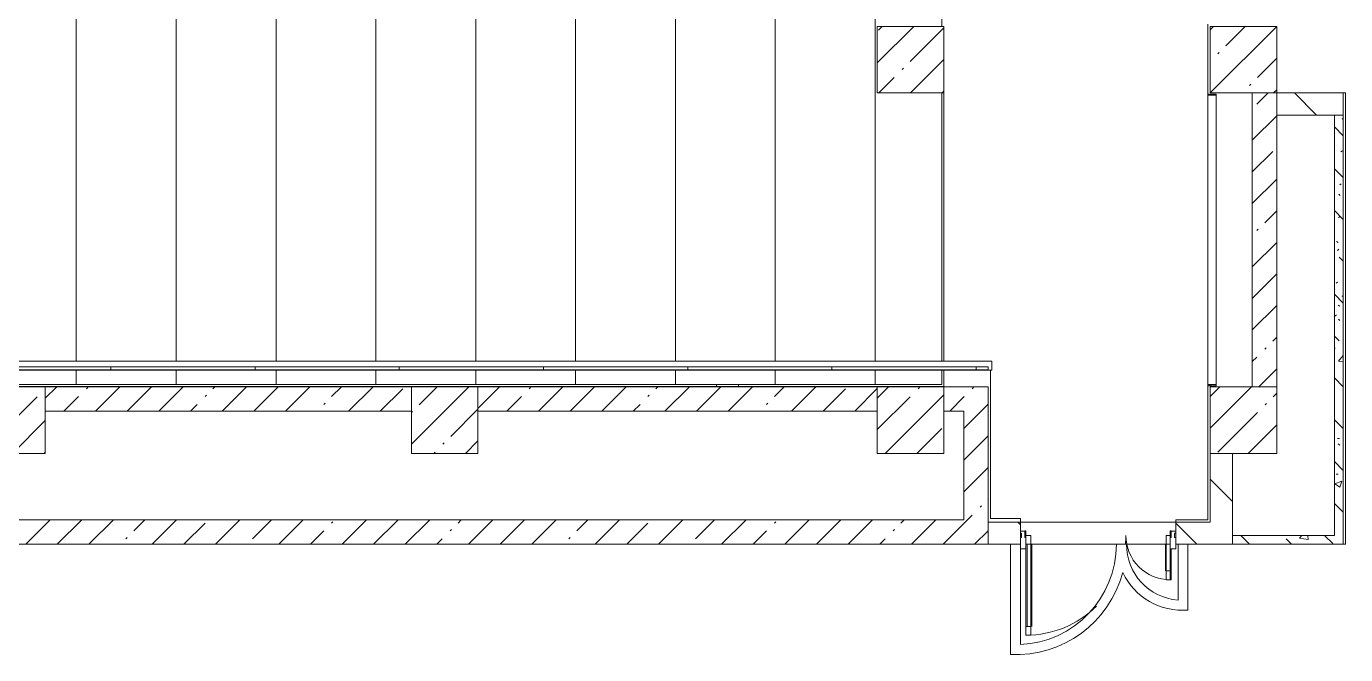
# Model space of a CAD drawing. Header units: millimetres. Extents: x 81566 to 292854, y -8553 to 29000.
# Drawn here: x 188184 to 200075, y 12785 to 18450 of the extents above; entities that cross this region are included whole.
import ezdxf

# ---------------------------------------------------------------- set-up
doc = ezdxf.new("R2010")
doc.units = ezdxf.units.MM
doc.linetypes.add('200_ШТРИХ__ш1_п0_6_', pattern=[160, 100, -60])
for name, color, linetype, lineweight, true_color in [('A-DETL-GENF-4', 7, 'Continuous', 5, 0xaaaaaa), ('A-DOOR-4', 7, 'Continuous', 5, 0xaaaaaa), ('A-FLOR-1', 7, 'Continuous', 5, 0xaaaaaa), ('A-WALL-PATT-1', 7, 'Continuous', 5, 0x787878), ('I-WALL-5', 7, 'Continuous', 5, 0x787878)]:
    doc.layers.add(name, color=color, linetype=linetype, lineweight=lineweight, true_color=true_color)
for name, color, linetype, lineweight in [('A-DETL-MBND-1', 7, '200_ШТРИХ__ш1_п0_6_', 9), ('A-GLAZ-CWMG-2', 7, 'Continuous', 5), ('A-WALL', 7, 'Continuous', 9), ('A-WALL-4', 7, 'Continuous', 5), ('I-WALL-4', 7, 'Continuous', 5), ('S-COLS-1', 7, 'Continuous', 5), ('S-STRS-2', 7, 'Continuous', 5)]:
    doc.layers.add(name, color=color, linetype=linetype, lineweight=lineweight)
pattern_1 = [(45, (165843.6, 0), (-285.123, 285.123), []), (45, (166128.7, 0), (-285.123, 285.123), [504.031, -100.806, 16.764, -84.042])]
pattern_2 = [(135, (165843.6, 0), (-353.5534, -353.5534), [])]
pattern_3 = [(135, (165843.6, 0), (-377.171, -377.171), [533.4, -88.9, 17.78, -88.9]), (135, (165843.6, 376.94), (-377.171, -377.171), []), (50, (165843.6, 0), (637.6445, -55.7866), [66.675, -733.425]), (355, (165843.6, 0), (-123.349, 668.699), [53.34, -586.74]), (100.451, (165896.7, -4.65), (514.299, 612.908), [56.665, -623.315]), (46.184, (165843.6, 177.8), (948.776, -147.15), [100.012, -1100.137]), (96.636, (165922.65, 165.5), (830.91, 865.997), [84.998, -934.973]), (351.184, (165843.6, 177.8), (830.918, 865.988), [80.01, -880.11]), (21, (165932.5, 133.35), (530.6506, -357.928), [66.675, -733.425]), (326, (165932.5, 133.35), (216.308, 644.658), [53.34, -586.74]), (71.451, (165976.7, 103.5), (746.96, 286.724), [56.665, -623.315]), (37.5, (165843.58, 0), (10.8105, 295.9426), [16.764, -562.864, 16.764, -578.866, -588.962]), (37.5, (165843.58, 0), (10.8105, 295.9426), [-1175.258, 16.764, -572.198]), (7.5, (165843.58, 0), (233.8692, 350.6318), [16.764, -322.834, 16.764, -549.529, -224.472]), (7.5, (165843.58, 0), (233.8692, 350.6318), [-905.891, 16.764, -207.708]), (327.5, (165645.34, 0), (474.5678, -20.0513), [16.764, -205.486, 16.764, -676.656, -920.115]), (327.5, (165645.34, 0), (474.5678, -20.0513), [-915.67, 16.764, -903.351]), (317.5, (165556.44, 0), (518.452, 88.9934), [16.764, -272.161, 16.764, -443.738, -653.415]), (317.5, (165556.44, 0), (518.452, 88.9934), [-749.427, 16.764, -636.651])]

# ---------------------------------------------------------------- blocks, each defined once
blk = doc.blocks.new('BSC_Колонна _Прямоугольная - 600х600-V306-2_2_3_птичка')
at = {"layer": 'S-COLS-1'}
h = blk.add_hatch(dxfattribs=at)
h.set_pattern_fill('FP_95', color=256, style=0, pattern_type=2)
h.set_pattern_definition([(45, (-26110, -14900), (-285.123, 285.123), []), (45, (-25824.88, -14900), (-285.123, 285.123), [504.031, -100.806, 16.764, -84.042])])
h.paths.add_polyline_path([(-202, -300), (300, -300), (300, 300), (-300, 300), (-300, -300)])
for p, q in [((300, 300), (-300, 300)), ((-300, 300), (-300, -300)), ((300, -300), (300, 300)), ((-300, -300), (300, -300))]:
    blk.add_line(p, q, dxfattribs=at)
blk = doc.blocks.new('BSC_Колонна _Прямоугольная - 600х600-V340-2_2_3_птичка')
at = {"layer": 'S-COLS-1'}
h = blk.add_hatch(dxfattribs=at)
h.set_pattern_fill('FP_123', color=256, style=0, pattern_type=2)
h.set_pattern_definition([(45, (-33310, -18150), (-285.123, 285.123), []), (45, (-33024.88, -18150), (-285.123, 285.123), [504.031, -100.806, 16.764, -84.042])])
h.paths.add_polyline_path([(-300, -300), (300, -300), (300, 300), (-300, 300)])
for p, q in [((300, 300), (-300, 300)), ((-300, 300), (-300, -300)), ((300, -300), (300, 300)), ((-300, -300), (300, -300))]:
    blk.add_line(p, q, dxfattribs=at)
blk = doc.blocks.new('BSC_Колонна _Прямоугольная - 600х600-V351-2_2_3_птичка')
at = {"layer": 'S-COLS-1'}
h = blk.add_hatch(dxfattribs=at)
h.set_pattern_fill('FP_127', color=256, style=0, pattern_type=2)
h.set_pattern_definition([(45, (-33310, -14900), (-285.123, 285.123), []), (45, (-33024.88, -14900), (-285.123, 285.123), [504.031, -100.806, 16.764, -84.042])])
h.paths.add_polyline_path([(-300, -300), (300, -300), (300, 300), (-300, 300), (-300, 145)])
for p, q in [((300, 300), (-300, 300)), ((-300, 300), (-300, -300)), ((300, -300), (300, 300)), ((-300, -300), (300, -300))]:
    blk.add_line(p, q, dxfattribs=at)
blk = doc.blocks.new('BSC_Колонна _Прямоугольная - 600х600-V360-2_2_3_птичка')
at = {"layer": 'S-COLS-1'}
h = blk.add_hatch(dxfattribs=at)
h.set_pattern_fill('FP_130', color=256, style=0, pattern_type=2)
h.set_pattern_definition([(45, (-30310, -14900), (-285.123, 285.123), []), (45, (-30024.88, -14900), (-285.123, 285.123), [504.031, -100.806, 16.764, -84.042])])
h.paths.add_polyline_path([(-300, -300), (300, -300), (299, 300), (-300, 300), (-300, 80)])
for p, q in [((300, 300), (-300, 300)), ((-300, 300), (-300, -300)), ((300, -300), (300, 300)), ((-300, -300), (300, -300))]:
    blk.add_line(p, q, dxfattribs=at)
blk = doc.blocks.new('BSC_Колонна _Прямоугольная - 600х600-V391-2_2_3_птичка')
at = {"layer": 'S-COLS-1'}
h = blk.add_hatch(dxfattribs=at)
h.set_pattern_fill('FP_151', color=256, style=0, pattern_type=2)
h.set_pattern_definition([(45, (-22210, -14900), (-285.123, 285.123), []), (45, (-21924.88, -14900), (-285.123, 285.123), [504.031, -100.806, 16.764, -84.042])])
h.paths.add_polyline_path([(300, -300), (300, 300), (-300, 300), (-300, -300), (52, -300)])
for p, q in [((300, 300), (-300, 300)), ((-300, 300), (-300, -300)), ((300, -300), (300, 300)), ((-300, -300), (300, -300))]:
    blk.add_line(p, q, dxfattribs=at)
blk = doc.blocks.new('Прямоугольный импост - Импост структурный с накладкой - 160мм Темный-32479175-2_2_3_птичка')
at = {"layer": 'A-GLAZ-CWMG-2'}
for p, q in [((-50, 40), (-50, 140)), ((-50, 140), (0, 140)), ((0, 140), (0, 40)), ((-40, 40), (-50, 40)), ((-50, -17), (-50, 0)), ((-50, 0), (-40, 0)), ((-40, 0), (-40, 40)), ((-10, 40), (-10, 0)), ((0, 40), (-10, 40)), ((-10, 0), (0, 0)), ((0, 0), (0, -17)), ((0, -17), (-50, -17))]:
    blk.add_line(p, q, dxfattribs=at)
blk = doc.blocks.new('Дверь_Витражная_остекление_ - Д-39_л_ Актовый-32481803-2_2_3_птичка')
at = {"layer": 'A-DETL-GENF-4'}
for p, q in [((596, 840), (596, 100)), ((650, 920), (605, 920)), ((605, 920), (605, 20)), ((650, 920), (605, 920)), ((605, 920), (605, 20)), ((650, 840), (605, 840)), ((640, 840), (640, 100)), ((650, 920), (650, 140)), ((650, 140), (650, 920)), ((-660, 420), (-615, 420)), ((-660, 420), (-660, 140)), ((-615, 420), (-660, 420)), ((-660, 420), (-660, 140)), ((-615, 420), (-615, 20)), ((-615, 20), (-615, 420)), ((-660, 340), (-615, 340)), ((-650, 340), (-650, 140)), ((-606, 340), (-606, 100)), ((-650, 100), (-615, 100)), ((-615, 20), (-650, 20)), ((-650, 20), (-615, 20)), ((650, 100), (605, 100)), ((605, 20), (650, 20)), ((605, 20), (650, 20)), ((650, 40), (650, 20)), ((650, 20), (650, 40))]:
    blk.add_line(p, q, dxfattribs=at)
at = {"layer": 'A-DOOR-4'}
for p, q in [((650, 920), (650, 140)), ((-650, 420), (-650, 140)), ((-650, 20), (-660, 20)), ((-660, 20), (-660, -20)), ((-650, 40), (-650, 20)), ((-650, -20), (-650, 20)), ((650, 40), (650, 20)), ((660, 20), (650, 20)), ((650, 20), (650, -20)), ((660, -20), (660, 20)), ((-660, -20), (-650, -20)), ((650, -20), (660, -20))]:
    blk.add_line(p, q, dxfattribs=at)
for centre, radius, start, end in [((650, 20), 900, 90, 134.8292), ((-650, 20), 400, 360, 90), ((650, 20), 900, 174.8223, 180)]:
    blk.add_arc(centre, radius, start, end, dxfattribs=at)
blk = doc.blocks.new('Прямоугольный импост - Импост структурный с накладкой - 160мм Темный-32479277-2_2_3_птичка')
at = {"layer": 'A-GLAZ-CWMG-2'}
for p, q in [((0, 140), (-50, 140)), ((-50, 140), (-50, 40)), ((0, 40), (0, 140)), ((-50, 40), (-40, 40)), ((-40, 0), (-50, 0)), ((-50, 0), (-50, -17)), ((-40, 40), (-40, 0)), ((-10, 0), (-10, 40)), ((-10, 40), (0, 40)), ((0, 0), (-10, 0)), ((0, -17), (0, 0)), ((-50, -17), (0, -17))]:
    blk.add_line(p, q, dxfattribs=at)
blk = doc.blocks.new('Перекрытия 2 - Перекрытия 4-32990152-2_2_3_птичка')
at = {"layer": 'S-STRS-2'}
for p, q in [((21910, 19180), (22510, 19180)), ((21910, 19180), (21910, 15411)), ((22810, 19180), (23410, 19180)), ((22810, 15411), (22810, 19180)), ((23710, 19180), (24310, 19180)), ((23710, 15411), (23710, 19180)), ((24610, 19180), (25210, 19180)), ((24610, 15411), (24610, 19180)), ((25510, 19180), (26110, 19180)), ((25510, 15411), (25510, 19180)), ((26410, 19180), (27010, 19180)), ((26410, 15411), (26410, 19180)), ((27310, 19180), (27910, 19180)), ((27310, 15411), (27310, 19180)), ((28210, 19180), (28810, 19180)), ((28210, 15411), (28210, 19180)), ((29110, 19180), (29710, 19180)), ((29110, 15411), (29110, 19180)), ((30010, 19180), (30610, 19180)), ((30010, 15411), (30010, 19180)), ((30610, 18430), (30610, 19180)), ((30610, 15411), (30610, 17830)), ((21910, 15330), (21910, 15200)), ((22810, 15200), (22810, 15330)), ((23710, 15200), (23710, 15330)), ((24610, 15200), (24610, 15330)), ((25510, 15200), (25510, 15330)), ((26410, 15200), (26410, 15330)), ((27310, 15200), (27310, 15330)), ((28210, 15200), (28210, 15330)), ((29110, 15200), (29110, 15330)), ((30010, 15200), (30010, 15330)), ((30610, 15200), (30610, 15330)), ((22810, 15200), (21910, 15200)), ((23710, 15200), (22810, 15200)), ((24610, 15200), (23710, 15200)), ((25510, 15200), (24610, 15200)), ((26410, 15200), (25510, 15200)), ((27310, 15200), (26410, 15200)), ((28210, 15200), (27310, 15200)), ((29110, 15200), (28210, 15200)), ((30010, 15200), (29110, 15200)), ((30610, 15200), (30010, 15200))]:
    blk.add_line(p, q, dxfattribs=at)
blk = doc.blocks.new('Стены наклон_ амфитеатр - Стены наклон_ амфитеатр-32992696-2_2_3_птичка')
at = {"layer": 'A-WALL-PATT-1'}
h = blk.add_hatch(dxfattribs=at)
h.set_pattern_fill('FP_173', color=256, style=0, pattern_type=2)
h.set_pattern_definition([(0, (26444.5, 15393.4), (0, 246.1), []), (90, (26444.5, 15393.4), (-1300, 8e-14), [])])
h.paths.add_polyline_path([(21879, 15354), (31010, 15354), (31010, 15381), (21879, 15381)])
at = {"layer": 'A-WALL-4'}
for p, q in [((31041, 15431), (21879, 15431)), ((21879, 15431), (21879, 15381)), ((21879, 15381), (31010, 15381)), ((21879, 15354), (21879, 15381)), ((21879, 15350), (21879, 15354)), ((31010, 15354), (21879, 15354)), ((31010, 15350), (21879, 15350)), ((31010, 15381), (31010, 15350)), ((31010, 15350), (31041, 15350)), ((31041, 15350), (31041, 15431))]:
    blk.add_line(p, q, dxfattribs=at)
blk = doc.blocks.new('BSC_Колонна _Прямоугольная - 600х600-V453-2_2_3_птичка')
at = {"layer": 'S-COLS-1'}
h = blk.add_hatch(dxfattribs=at)
h.set_pattern_fill('FP_174', color=256, style=0, pattern_type=2)
h.set_pattern_definition([(45, (-30310, -18150), (-285.123, 285.123), []), (45, (-30024.88, -18150), (-285.123, 285.123), [504.031, -100.806, 16.764, -84.042])])
h.paths.add_polyline_path([(300, -300), (300, 300), (-300, 300), (-300, -300), (280, -300)])
for p, q in [((300, 300), (-300, 300)), ((-300, 300), (-300, -300)), ((300, -300), (300, 300)), ((-300, -300), (300, -300))]:
    blk.add_line(p, q, dxfattribs=at)

msp = doc.modelspace()

# ---------------------------------------------------------------- hatches: boundary and pattern name
at = {"layer": 'I-WALL-4'}
h = msp.add_hatch(dxfattribs=at)
h.set_pattern_fill('FP_97', color=256, style=0, pattern_type=2)
h.set_pattern_definition(pattern_1)
h.paths.add_polyline_path([(199233.6, 15200), (199453.6, 15203.4), (199453.6, 17850), (199233.6, 17850), (199233.6, 15202.2)])
h = msp.add_hatch(dxfattribs=at)
h.set_pattern_fill('FP_99', color=256, style=0, pattern_type=2)
h.set_pattern_definition(pattern_2)
h.paths.add_polyline_path([(199973.6, 17650), (200053.6, 17650), (200053.6, 17850), (199453.6, 17850), (199453.6, 17650), (199856.3, 17650)])
h = msp.add_hatch(dxfattribs=at)
h.set_pattern_fill('FP_97', color=256, style=0, pattern_type=2)
h.set_pattern_definition(pattern_1)
h.paths.add_polyline_path([(196453.6, 14980), (196633.6, 14984.9), (196633.6, 15200), (196453.6, 15196.3), (196453.6, 15114.2)])
h.paths.add_polyline_path([(180653.6, 14980), (183953.8, 14980), (183953.8, 15200), (180163.6, 15200), (180163.6, 14980)])
h.paths.add_polyline_path([(186053.6, 14980), (187753.6, 14980), (187753.6, 15200), (184553.8, 15200), (184553.8, 14980), (185833.6, 14980)])
h.paths.add_polyline_path([(195853.6, 14980), (195853.6, 15200), (192253.6, 15200), (192253.6, 14980), (195398, 14980)])
h.paths.add_polyline_path([(191653.6, 14980), (191653.6, 15200), (188353.6, 15200), (188353.6, 14980)])
h = msp.add_hatch(dxfattribs=at)
h.set_pattern_fill('FP_97', color=256, style=0, pattern_type=2)
h.set_pattern_definition(pattern_1)
h.paths.add_polyline_path([(196633.6, 13780), (196853.6, 13780), (196853.6, 15200), (196633.6, 15200), (196633.6, 13930.7)])
h = msp.add_hatch(dxfattribs=at)
h.set_pattern_fill('FP_99', color=256, style=0, pattern_type=2)
h.set_pattern_definition(pattern_2)
h.paths.add_polyline_path([(199044.2, 13780), (199053.6, 13780), (199053.6, 14600), (198853.6, 14600), (198853.6, 13780)])
h = msp.add_hatch(dxfattribs=at)
h.set_pattern_fill('FP_97', color=256, style=0, pattern_type=2)
h.set_pattern_definition(pattern_1)
h.paths.add_polyline_path([(191751.7, 13780), (196633.6, 13780), (196633.6, 14000), (186053.6, 14000), (186053.6, 13780), (188105.5, 13780)])
h = msp.add_hatch(dxfattribs=at)
h.set_pattern_fill('FP_99', color=256, style=0, pattern_type=2)
h.set_pattern_definition(pattern_2)
h.paths.add_polyline_path([(196853.6, 13780), (197143.6, 13780), (197143.6, 13980), (196853.6, 13980), (196853.6, 13930.7)])
h.paths.add_polyline_path([(198543.6, 13780), (198853.6, 13780), (198853.6, 13980), (198543.6, 13980), (198543.6, 13930.7)])
at = {"layer": 'I-WALL-5'}
h = msp.add_hatch(dxfattribs=at)
h.set_pattern_fill('FP_105', color=256, style=0, pattern_type=2)
h.set_pattern_definition(pattern_3)
h.paths.add_polyline_path([(200053.6, 13780), (200053.6, 17650), (199973.6, 17650), (199973.6, 13780)])
h = msp.add_hatch(dxfattribs=at)
h.set_pattern_fill('FP_105', color=256, style=0, pattern_type=2)
h.set_pattern_definition(pattern_3)
h.paths.add_polyline_path([(199053.6, 13780), (199973.6, 13785.8), (199973.6, 13860), (199053.6, 13860), (199053.6, 13838.1)])

# ---------------------------------------------------------------- linework, layer by layer
at = {"layer": 'A-DETL-MBND-1'}
for p, q in [((194403.6, 15203), (194403.6, 15220)), ((194603.6, 15220), (194603.6, 15203))]:
    msp.add_line(p, q, dxfattribs=at)
at = {"layer": 'A-FLOR-1'}
for p, q in [((198833.6, 17840), (198833.6, 18470)), ((196453.6, 17850), (196453.6, 15430.8)), ((200053.6, 17850), (200074.6, 17850)), ((200074.6, 17850), (200074.6, 13780)), ((196453.6, 15350), (196453.6, 15200)), ((196873.6, 15350), (196873.6, 14011)), ((196453.6, 15203.4), (180153.6, 15203.4)), ((198833.6, 14000), (198833.6, 15210)), ((196873.6, 14011), (197143.6, 14011)), ((197143.6, 14011), (197143.6, 13980)), ((198543.6, 13980), (198543.6, 14000)), ((198543.6, 14000), (198833.6, 14000)), ((197053.8, 13780), (197053.8, 12786.3)), ((197143.8, 12875.9), (197143.8, 13740)), ((197193.6, 13780), (198493.6, 13780)), ((198563.8, 13780), (198563.8, 13276.6)), ((198653.8, 13187.1), (198653.8, 13780)), ((200074.6, 13780), (200053.6, 13780))]:
    msp.add_line(p, q, dxfattribs=at)
for centre, radius, start, end in [((197103.8, 13780), 905, 272.53324, 0), ((198603.8, 13780), 505, 180, 265.45696), ((197103.8, 13780), 995, 267.1196, 345.20242), ((198603.8, 13780), 595, 205.28402, 274.82046)]:
    msp.add_arc(centre, radius, start, end, dxfattribs=at)
at = {"layer": 'A-WALL'}
for p, q in [((198846.1, 17840), (198846.1, 17830)), ((198858.6, 17840), (198858.6, 17830)), ((199453.6, 17650), (199453.6, 17850)), ((200053.6, 17650), (199973.6, 17650)), ((198846.1, 15220), (198846.1, 15210)), ((198858.6, 15220), (198858.6, 15210)), ((196853.6, 13780), (196853.6, 13980))]:
    msp.add_line(p, q, dxfattribs=at)
at = {"layer": 'I-WALL-4'}
for p, q in [((198908.6, 17840), (198833.6, 17840)), ((198833.6, 15210), (198833.6, 17840)), ((198908.6, 17840), (198908.6, 15210)), ((199233.6, 17850), (199233.6, 15200)), ((200053.6, 17850), (199453.6, 17850)), ((200053.6, 13780), (200053.6, 17850)), ((198833.6, 17830), (198908.6, 17830)), ((199453.6, 15200), (199453.6, 17650)), ((199453.6, 17650), (199973.6, 17650)), ((199973.6, 17650), (199973.6, 13860)), ((191653.6, 15200), (188353.6, 15200)), ((195853.6, 15200), (192253.6, 15200)), ((196853.6, 15200), (196453.6, 15200)), ((196853.6, 13980), (196853.6, 15200)), ((198833.6, 15220), (198908.6, 15220)), ((198833.6, 15210), (198908.6, 15210)), ((188353.6, 14980), (191653.6, 14980)), ((192253.6, 14980), (195853.6, 14980)), ((196453.6, 14980), (196633.6, 14980)), ((196633.6, 14980), (196633.6, 14000)), ((198853.6, 14600), (198853.6, 13980)), ((199053.6, 14600), (199053.6, 13780)), ((196633.6, 14000), (186053.6, 14000)), ((196853.6, 13980), (198853.6, 13980)), ((197143.6, 13780), (197143.6, 13980)), ((198543.6, 13980), (198543.6, 13780)), ((199973.6, 13860), (199053.6, 13860)), ((186053.6, 13780), (197143.6, 13780)), ((198543.6, 13780), (200053.6, 13780))]:
    msp.add_line(p, q, dxfattribs=at)

# ---------------------------------------------------------------- block references
at = {"layer": 'A-DOOR-4', "rotation": 180}
msp.add_blockref('Дверь_Витражная_остекление_ - Д-39_л_ Актовый-32481803-2_2_3_птичка', (197843.6, 13880), dxfattribs=at)
at = {"layer": 'A-GLAZ-CWMG-2', "rotation": 180}
msp.add_blockref('Прямоугольный импост - Импост структурный с накладкой - 160мм Темный-32479277-2_2_3_птичка', (197143.6, 13880), dxfattribs=at)
at = {"layer": 'A-GLAZ-CWMG-2', "extrusion": (0, 0, -1), "rotation": 180}
msp.add_blockref('Прямоугольный импост - Импост структурный с накладкой - 160мм Темный-32479175-2_2_3_птичка', (-198543.6, 13880), dxfattribs=at)
at = {"layer": 'A-WALL-4'}
msp.add_blockref('Стены наклон_ амфитеатр - Стены наклон_ амфитеатр-32992696-2_2_3_птичка', (165843.6, 0), dxfattribs=at)
at = {"layer": 'S-COLS-1'}
for name, p in [('BSC_Колонна _Прямоугольная - 600х600-V453-2_2_3_птичка', (196153.6, 18150)), ('BSC_Колонна _Прямоугольная - 600х600-V340-2_2_3_птичка', (199153.6, 18150)), ('BSC_Колонна _Прямоугольная - 600х600-V391-2_2_3_птичка', (188053.6, 14900)), ('BSC_Колонна _Прямоугольная - 600х600-V306-2_2_3_птичка', (191953.6, 14900)), ('BSC_Колонна _Прямоугольная - 600х600-V360-2_2_3_птичка', (196153.6, 14900)), ('BSC_Колонна _Прямоугольная - 600х600-V351-2_2_3_птичка', (199153.6, 14900))]:
    msp.add_blockref(name, p, dxfattribs=at)
at = {"layer": 'S-STRS-2'}
msp.add_blockref('Перекрытия 2 - Перекрытия 4-32990152-2_2_3_птичка', (165823.6, 20), dxfattribs=at)

doc.saveas('drawing.dxf')
